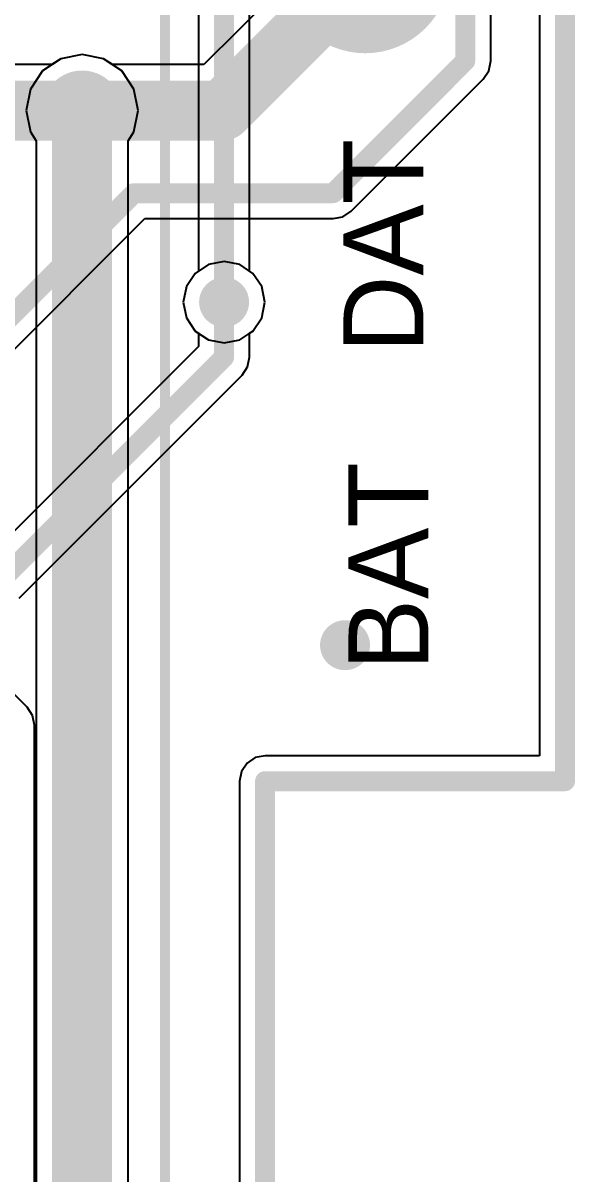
# Model space of a CAD drawing. Extents: x 10.58 to 11.54, y 9.91 to 15.27.
# Drawn here: x 11.3217 to 11.5391, y 12.4868 to 12.94 of the extents above; entities that cross this region are included whole.
import ezdxf

# ---------------------------------------------------------------- set-up
doc = ezdxf.new("R2010")
doc.units = 0
doc.layers.get('0').update_dxf_attribs({"linetype": 'CONTINUOUS'})
for name, color, linetype in [('BOTTOMLAYER', 5, 'CONTINUOUS'), ('KEEPOUTLAYER', 6, 'CONTINUOUS'), ('MULTILAYER', 9, 'CONTINUOUS'), ('TOPLAYER', 1, 'CONTINUOUS'), ('TOPOVERLAY', 2, 'CONTINUOUS'), ('TOPPASTE', 8, 'CONTINUOUS'), ('TOPSOLDER', 216, 'CONTINUOUS'), ('VIAHOLELAYER', 16, 'CONTINUOUS')]:
    doc.layers.add(name, color=color, linetype=linetype)

# ---------------------------------------------------------------- blocks, each defined once
blk = doc.blocks.new('TP_1_5_40')
at = {"layer": 'TOPLAYER', "const_width": 0.029528}
blk.add_lwpolyline([(-0.014764, 0, 1), (0.014764, 0, 1)], format="xyb", close=True, dxfattribs=at)
at = {"layer": 'TOPPASTE', "const_width": 0.029528}
blk.add_lwpolyline([(-0.014764, 0, 1), (0.014764, 0, 1)], format="xyb", close=True, dxfattribs=at)
at = {"layer": 'TOPSOLDER', "const_width": 0.033528}
blk.add_lwpolyline([(-0.016764, 0, 1), (0.016764, 0, 1)], format="xyb", close=True, dxfattribs=at)

msp = doc.modelspace()

# ---------------------------------------------------------------- linework, layer by layer
at = {"layer": 'BOTTOMLAYER'}
for p, q in [((11.525096, 14.423306), (11.525096, 12.651505)), ((11.390843, 13.098134), (11.390843, 12.842288)), ((11.410914, 12.842288), (11.410914, 13.098134)), ((11.344973, 12.927585), (11.336524, 12.925904)), ((11.353422, 12.925904), (11.344973, 12.927585)), ((11.336524, 12.925904), (11.329362, 12.921118)), ((11.360584, 12.921118), (11.353422, 12.925904)), ((11.329362, 12.921118), (11.324576, 12.913956)), ((11.36537, 12.913956), (11.360584, 12.921118)), ((11.324576, 12.913956), (11.322895, 12.905507)), ((11.367051, 12.905507), (11.36537, 12.913956)), ((11.322895, 12.905507), (11.324576, 12.897058)), ((11.36537, 12.897058), (11.367051, 12.905507)), ((11.324576, 12.897058), (11.326909, 12.893566)), ((11.363037, 12.893566), (11.36537, 12.897058)), ((11.326909, 12.893566), (11.326909, 12.470558)), ((11.363037, 12.452494), (11.363037, 12.893566)), ((11.389525, 12.841407), (11.386044, 12.836198)), ((11.390843, 12.842288), (11.389525, 12.841407)), ((11.412232, 12.841407), (11.410914, 12.842288)), ((11.415713, 12.836198), (11.412232, 12.841407)), ((11.386044, 12.836198), (11.384822, 12.830053)), ((11.416935, 12.830053), (11.415713, 12.836198)), ((11.384822, 12.830053), (11.386044, 12.823909)), ((11.415713, 12.823909), (11.416935, 12.830053)), ((11.386044, 12.823909), (11.389525, 12.8187)), ((11.412232, 12.8187), (11.415713, 12.823909)), ((11.389525, 12.8187), (11.394734, 12.815219)), ((11.394734, 12.815219), (11.400878, 12.813997)), ((11.400878, 12.813997), (11.407023, 12.815219)), ((11.407023, 12.815219), (11.412232, 12.8187)), ((11.417021, 12.651505), (11.41318, 12.650741)), ((11.525096, 12.651505), (11.417021, 12.651505)), ((11.409925, 12.648565), (11.407749, 12.64531)), ((11.41318, 12.650741), (11.409925, 12.648565)), ((11.407749, 12.64531), (11.406985, 12.641469)), ((11.406985, 12.641469), (11.406985, 11.328965))]:
    msp.add_line(p, q, dxfattribs=at)
for points, const_width in [([(11.400878, 12.830053), (11.400878, 13.110368)], 0.007874), ([(11.344973, 12.452494), (11.344973, 12.905507)], 0.023622)]:
    msp.add_lwpolyline(points, dxfattribs=dict(at, const_width=const_width))
for points, const_width in [([(11.337099, 12.905507, 1), (11.352847, 12.905507, 1)], 0.015748), ([(11.339068, 12.905507, 1), (11.350879, 12.905507, 1)], 0.011811), ([(11.395957, 12.830053, 1), (11.4058, 12.830053, 1)], 0.009843), ([(11.39891, 12.830053, 1), (11.402847, 12.830053, 1)], 0.003937), ([(11.443595, 12.695014, 1), (11.453437, 12.695014, 1)], 0.009843)]:
    msp.add_lwpolyline(points, format="xyb", close=True, dxfattribs=dict(at, const_width=const_width))
at = {"layer": 'KEEPOUTLAYER', "const_width": 0.007874}
for points in [[(11.535131, 12.641469), (11.535131, 15.102101)], [(11.417021, 10.696586), (11.417021, 12.641469)], [(11.417021, 12.641469), (11.535131, 12.641469)]]:
    msp.add_lwpolyline(points, dxfattribs=at)
at = {"layer": 'KEEPOUTLAYER', "const_width": 0.003937}
for points in [[(11.415052, 12.641469, 1), (11.418989, 12.641469, 1)], [(11.415052, 12.641469, 1), (11.418989, 12.641469, 1)], [(11.533162, 12.641469, 1), (11.537099, 12.641469, 1)], [(11.533162, 12.641469, 1), (11.537099, 12.641469, 1)]]:
    msp.add_lwpolyline(points, format="xyb", close=True, dxfattribs=at)
at = {"layer": 'MULTILAYER'}
for points, const_width in [([(11.337099, 12.905507, 1), (11.352847, 12.905507, 1)], 0.015748), ([(11.395957, 12.830053, 1), (11.4058, 12.830053, 1)], 0.009843), ([(11.443595, 12.695014, 1), (11.453437, 12.695014, 1)], 0.009843)]:
    msp.add_lwpolyline(points, format="xyb", close=True, dxfattribs=dict(at, const_width=const_width))
at = {"layer": 'TOPLAYER'}
for p, q in [((11.525096, 14.423306), (11.525096, 12.651505)), ((11.505864, 12.925004), (11.505864, 13.000955)), ((11.421906, 12.952578), (11.392899, 12.923571)), ((11.344973, 12.927585), (11.336524, 12.925904)), ((11.353422, 12.925904), (11.344973, 12.927585)), ((11.333032, 12.923571), (11.316297, 12.923571)), ((11.336524, 12.925904), (11.333032, 12.923571)), ((11.356914, 12.923571), (11.353422, 12.925904)), ((11.392899, 12.923571), (11.356914, 12.923571)), ((11.5051, 12.921164), (11.505864, 12.925004)), ((11.502925, 12.917908), (11.5051, 12.921164)), ((11.450888, 12.865871), (11.502925, 12.917908)), ((11.447632, 12.863695), (11.450888, 12.865871)), ((11.226893, 12.720222), (11.369602, 12.862931)), ((11.369602, 12.862931), (11.443792, 12.862931)), ((11.443792, 12.862931), (11.447632, 12.863695)), ((11.400878, 12.84611), (11.394734, 12.844888)), ((11.407023, 12.844888), (11.400878, 12.84611)), ((11.389525, 12.841407), (11.386044, 12.836198)), ((11.394734, 12.844888), (11.389525, 12.841407)), ((11.412232, 12.841407), (11.407023, 12.844888)), ((11.415713, 12.836198), (11.412232, 12.841407)), ((11.386044, 12.836198), (11.384822, 12.830053)), ((11.416935, 12.830053), (11.415713, 12.836198)), ((11.384822, 12.830053), (11.386044, 12.823909)), ((11.415713, 12.823909), (11.416935, 12.830053)), ((11.386044, 12.823909), (11.389525, 12.8187)), ((11.412232, 12.8187), (11.415713, 12.823909)), ((11.389525, 12.8187), (11.390843, 12.817819)), ((11.390843, 12.817819), (11.390843, 12.812556)), ((11.410914, 12.817819), (11.412232, 12.8187)), ((11.410914, 12.8084), (11.410914, 12.817819)), ((11.390843, 12.812556), (11.305977, 12.72769)), ((11.41015, 12.804559), (11.410914, 12.8084)), ((11.410914, 12.8084), (11.410914, 12.8084)), ((11.410914, 12.8084), (11.410914, 12.8084)), ((11.410914, 12.8084), (11.410914, 12.8084)), ((11.320169, 12.713498), (11.407974, 12.801304)), ((11.407974, 12.801304), (11.41015, 12.804559)), ((11.3233, 12.670642), (11.306773, 12.68717)), ((11.325476, 12.667387), (11.3233, 12.670642)), ((11.32624, 12.663546), (11.325476, 12.667387)), ((11.32624, 12.157186), (11.32624, 12.663546)), ((11.417021, 12.651505), (11.41318, 12.650741)), ((11.525096, 12.651505), (11.417021, 12.651505)), ((11.409925, 12.648565), (11.407749, 12.64531)), ((11.41318, 12.650741), (11.409925, 12.648565)), ((11.407749, 12.64531), (11.406985, 12.641469)), ((11.406985, 12.641469), (11.406985, 11.328965))]:
    msp.add_line(p, q, dxfattribs=at)
for points, const_width in [([(11.495829, 12.925004), (11.495829, 13.000955)], 0.007874), ([(11.400381, 12.905507), (11.456459, 12.961585)], 0.023622), ([(11.443792, 12.872967), (11.495829, 12.925004)], 0.007874), ([(11.298787, 12.905507), (11.344973, 12.905507)], 0.023622), ([(11.344973, 12.905507), (11.400381, 12.905507)], 0.023622), ([(11.219797, 12.727318), (11.365445, 12.872967)], 0.007874), ([(11.365445, 12.872967), (11.443792, 12.872967)], 0.007874), ([(11.400878, 12.8084), (11.400878, 12.830053)], 0.007874), ([(11.304422, 12.711943), (11.400878, 12.8084)], 0.007874)]:
    msp.add_lwpolyline(points, dxfattribs=dict(at, const_width=const_width))
for points, const_width in [([(11.49386, 12.925004, 1), (11.497797, 12.925004, 1)], 0.003937), ([(11.49386, 12.925004, 1), (11.497797, 12.925004, 1)], 0.003937), ([(11.337099, 12.905507, 1), (11.352847, 12.905507, 1)], 0.015748), ([(11.339068, 12.905507, 1), (11.350879, 12.905507, 1)], 0.011811), ([(11.339068, 12.905507, 1), (11.350879, 12.905507, 1)], 0.011811), ([(11.394475, 12.905507, 1), (11.406286, 12.905507, 1)], 0.011811), ([(11.394475, 12.905507, 1), (11.406286, 12.905507, 1)], 0.011811), ([(11.363477, 12.872967, 1), (11.367414, 12.872967, 1)], 0.003937), ([(11.363477, 12.872967, 1), (11.367414, 12.872967, 1)], 0.003937), ([(11.441823, 12.872967, 1), (11.44576, 12.872967, 1)], 0.003937), ([(11.441823, 12.872967, 1), (11.44576, 12.872967, 1)], 0.003937), ([(11.395957, 12.830053, 1), (11.4058, 12.830053, 1)], 0.009843), ([(11.39891, 12.830053, 1), (11.402847, 12.830053, 1)], 0.003937), ([(11.39891, 12.8084, 1), (11.402847, 12.8084, 1)], 0.003937), ([(11.39891, 12.8084, 1), (11.402847, 12.8084, 1)], 0.003937), ([(11.443595, 12.695014, 1), (11.453437, 12.695014, 1)], 0.009843)]:
    msp.add_lwpolyline(points, format="xyb", close=True, dxfattribs=dict(at, const_width=const_width))
at = {"layer": 'TOPOVERLAY', "const_width": 0.003937}
msp.add_lwpolyline([(11.37765, 12.306825), (11.37765, 13.448557)], dxfattribs=at)
at = {"layer": 'VIAHOLELAYER'}
for points, const_width in [([(11.339068, 12.905507, 1), (11.350879, 12.905507, 1)], 0.011811), ([(11.397926, 12.830053, 1), (11.403831, 12.830053, 1)], 0.005906), ([(11.445564, 12.695014, 1), (11.451469, 12.695014, 1)], 0.005906)]:
    msp.add_lwpolyline(points, format="xyb", close=True, dxfattribs=dict(at, const_width=const_width))

# ---------------------------------------------------------------- block references
at = {"rotation": 90}
msp.add_blockref('TP_1_5_40', (11.456459, 12.961585), dxfattribs=at)

# ---------------------------------------------------------------- texts
at = {"layer": 'TOPOVERLAY'}
for s, p in [('DAT', (11.479359, 12.810101)), ('BAT', (11.481359, 12.685101))]:
    msp.add_text(s, height=0.031496, rotation=90, dxfattribs=at).set_placement(p)

doc.saveas('drawing.dxf')
